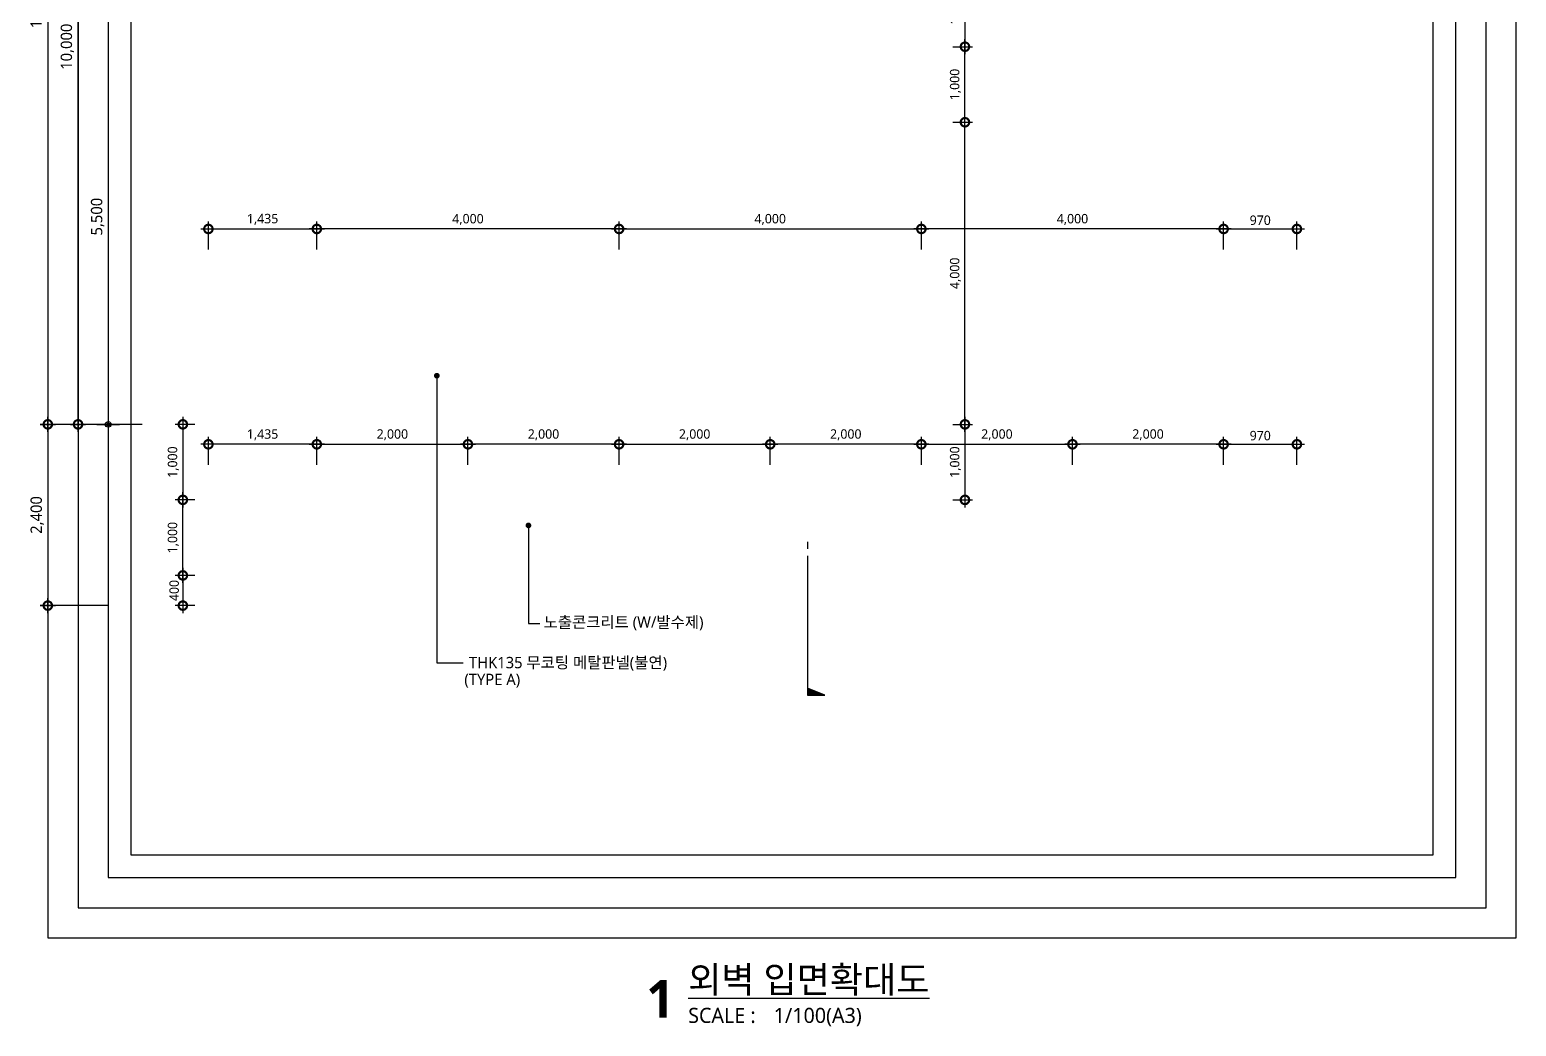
# Model space of a CAD drawing. Header units: millimetres. Extents: x 2568 to 292571, y 1285 to 27671.
# Drawn here: x 130607 to 150279, y 1285 to 14480 of the extents above; entities that cross this region are included whole.
import ezdxf
from ezdxf import colors
from ezdxf.entities.mleader import LeaderData, LeaderLine
from ezdxf.enums import TextEntityAlignment as Align
from ezdxf.math import Vec2, Vec3

# ---------------------------------------------------------------- set-up
doc = ezdxf.new("R2010")
doc.units = ezdxf.units.MM
doc.header["$LTSCALE"] = 200
doc.layers.get('DEFPOINTS').update_dxf_attribs({"color": 137})
for name, color, linetype in [('A-dim', 7, 'Continuous'), ('A-dims', 7, 'Continuous'), ('DIM-INT', 7, 'Continuous'), ('SYM', 6, 'Continuous'), ('SYM-LEAD', 6, 'Continuous'), ('TAG', 6, 'Continuous'), ('TEXT', 3, 'Continuous')]:
    doc.layers.add(name, color=color, linetype=linetype)
doc.layers.add('NOPLOT', color=191, linetype='Continuous', plot=False)
doc.styles.add('$0$스타일1', font='malgun.ttf')
doc.styles.add('T1', font='malgun.ttf')
doc.styles.add('TEXT', font='malgun.ttf')
doc.styles.add('맑은고딕', font='malgun.ttf')
doc.styles.add('스타일1', font='malgun.ttf')
doc.styles.add('스타일2', font='malgunbd.ttf')
doc.dimstyles.new('CJA', dxfattribs={"dimscale": 300, "dimtxt": 2.7, "dimasz": 1, "dimexe": 2, "dimexo": 3, "dimgap": 1, "dimtad": 1, "dimdec": 0, "dimzin": 1, "dimdsep": 46, "dimlunit": 6, "dimtxsty": '$0$스타일1', "dimblk": 'CJDOT', "dimcen": 0.09, "dimdle": 1, "dimclrd": 256, "dimclre": 256, "dimclrt": 3, "dimadec": 0, "dimazin": 0, "dimtfac": 1, "dimtdec": 0, "dimtix": 1, "dimtmove": 2, "dimatfit": 3, "dimldrblk": 'CJDOT', "dimfxl": 1, "dimtolj": 1, "dimtzin": 1, "dimarcsym": 0})
doc.dimstyles.new('DIM-QD 1', dxfattribs={"dimtxt": 3, "dimasz": 1.5, "dimexe": 1, "dimexo": 0, "dimgap": 1, "dimtad": 1, "dimdec": 3, "dimdsep": 46, "dimlunit": 6, "dimtxsty": '스타일1', "dimblk1": 'ARCHTICK', "dimblk2": 'ARCHTICK', "dimsah": 1, "dimcen": 0, "dimclrd": 256, "dimclre": 256, "dimclrt": 3, "dimazin": 2, "dimtfac": 1, "dimtdec": 3, "dimtix": 1, "dimtmove": 2, "dimatfit": 3, "dimldrblk": 'ARCHTICK', "dimfxl": 1, "dimtolj": 1, "dimtzin": 0, "dimarcsym": 0})
doc.dimstyles.new('GAUN-50', dxfattribs={"dimscale": 50, "dimtxt": 3, "dimasz": 1, "dimexe": 2, "dimexo": 3, "dimgap": 1, "dimtad": 1, "dimdec": 0, "dimzin": 1, "dimdsep": 46, "dimlunit": 6, "dimtxsty": '스타일1', "dimblk": 'GAUN-DOT', "dimcen": -2, "dimdle": 2, "dimclrd": 256, "dimclre": 256, "dimclrt": 3, "dimadec": 0, "dimazin": 0, "dimtfac": 1, "dimtdec": 0, "dimtix": 1, "dimtmove": 2, "dimatfit": 3, "dimldrblk": 'DOTSMALL', "dimfxl": 1, "dimtolj": 1, "dimtzin": 1, "dimarcsym": 0})
doc.dimstyles.new('HDA-P(N100)', dxfattribs={"dimscale": 50, "dimtxt": 3, "dimasz": 1, "dimexe": 2, "dimexo": 2, "dimgap": 1, "dimtad": 1, "dimdec": 0, "dimzin": 1, "dimdsep": 46, "dimlunit": 6, "dimtxsty": 'T1', "dimblk": 'Z_DOT', "dimcen": 1, "dimclrd": 256, "dimclrt": 3, "dimadec": 0, "dimazin": 0, "dimtfac": 1, "dimtdec": 0, "dimtix": 1, "dimtmove": 2, "dimatfit": 3, "dimldrblk": 'DOT', "dimfxl": 1, "dimtolj": 1, "dimtzin": 1, "dimarcsym": 0})

# ---------------------------------------------------------------- blocks, each defined once
blk = doc.blocks.new('*U13')
at = {"linetype": 'ByBlock', "lineweight": -2}
h = blk.add_hatch(color=0, dxfattribs=at)
h.paths.add_polyline_path([(0, 300, 0.198912), (-212, 212), (0, 424)])
h.paths.add_polyline_path([(-212, -212), (-424, 0), (-212, 212, 0.414214)])
h.paths.add_polyline_path([(-212, -212, 0.198912), (0, -300), (0, -424)])
blk.add_hatch(color=0, dxfattribs=at).paths.add_polyline_path([(-250, -18545), (0, -18445), (0, -18545)])
at = {"color": 0, "linetype": 'ByBlock', "lineweight": -2}
blk.add_lwpolyline([(0, 300, 1), (0, -300, 1), (0, 300), (0, 424), (-424, 0), (0, -424), (0, -300), (0, -424)], format="xyb", dxfattribs=at)
for points in [[(0, -300), (0, -972)], [(0, -1072), (0, -1172)], [(0, -16329), (0, -16429)], [(0, -16529), (0, -18545), (-250, -18545), (0, -18445)]]:
    blk.add_lwpolyline(points, dxfattribs=at)
at = {"color": 6, "style": 'TEXT', "width": 0.9}
blk.add_attdef('상세번호', text='', height=225, dxfattribs=at).set_placement((0, 0), align=Align.MIDDLE_CENTER)
blk = doc.blocks.new('dwgtitle')
at = {"layer": 'SYM', "color": 3, "style": '스타일1'}
blk.add_text('SCALE :', height=4, dxfattribs=at).set_placement((12.25, -1.4))
for tag, p, height in [('%%UTITLE', (12.25, 6.59), 7), ('1/100', (34.89, -1.4), 4)]:
    blk.add_attdef(tag, p, '', height=height, dxfattribs=at)
at = {"layer": 'SYM', "color": 6, "style": '스타일2'}
blk.add_attdef('A', text='', height=10, dxfattribs=at).set_placement((4.89, 5), align=Align.MIDDLE)
blk = doc.blocks.new('_DotSmall')
at = {"color": 0, "linetype": 'ByBlock', "const_width": 0.5}
blk.add_lwpolyline([(-0.0625, 0, 1), (0.0625, 0, 1)], format="xyb", close=True, dxfattribs=at)
blk = doc.blocks.new('*D183')
at = {"layer": 'DEFPOINTS', "color": 0, "transparency": 16777216}
for p in [(142674, 13255), (142983, 13255), (142674, 9255)]:
    blk.add_point(p, dxfattribs=at)
at = {"layer": 'DIM-INT', "color": 7, "lineweight": -2, "transparency": 16777216}
for p, q in [((142824, 13255), (143083, 13255)), ((142983, 9155), (142983, 13355)), ((142824, 9255), (143083, 9255))]:
    blk.add_line(p, q, dxfattribs=at)
at = {"layer": 'DIM-INT', "color": 7, "lineweight": -2, "transparency": 16777216, "xscale": 225, "yscale": 225, "zscale": 225}
for p, rotation in [((142983, 13255), 90), ((142983, 9255), 270)]:
    blk.add_blockref('_DotSmall', p, dxfattribs=dict(at, rotation=rotation))
at = {"layer": 'DIM-INT', "color": 3, "transparency": 16777216, "insert": (142858, 11255), "char_height": 125, "attachment_point": 5, "rotation": 90, "style": '스타일1'}
blk.add_mtext('\\A1;4,000', dxfattribs=at)
blk = doc.blocks.new('CJDOT')
blk.add_line((-2, 0), (2, 0))
at = {"const_width": 0.5}
blk.add_lwpolyline([(-0.25, 0, 1), (0.25, 0, 1)], format="xyb", close=True, dxfattribs=at)
blk = doc.blocks.new('*D185')
at = {"layer": 'DEFPOINTS', "color": 0, "transparency": 16777216}
for p in [(142674, 14255), (142983, 14255), (142674, 13255)]:
    blk.add_point(p, dxfattribs=at)
at = {"layer": 'DIM-INT', "color": 7, "lineweight": -2, "transparency": 16777216}
for p, q in [((142824, 14255), (143083, 14255)), ((142983, 13155), (142983, 14355)), ((142824, 13255), (143083, 13255))]:
    blk.add_line(p, q, dxfattribs=at)
at = {"layer": 'DIM-INT', "color": 7, "lineweight": -2, "transparency": 16777216, "xscale": 225, "yscale": 225, "zscale": 225}
for p, rotation in [((142983, 14255), 90), ((142983, 13255), 270)]:
    blk.add_blockref('_DotSmall', p, dxfattribs=dict(at, rotation=rotation))
at = {"layer": 'DIM-INT', "color": 3, "transparency": 16777216, "insert": (142858, 13755), "char_height": 125, "attachment_point": 5, "rotation": 90, "style": '스타일1'}
blk.add_mtext('\\A1;1,000', dxfattribs=at)
blk = doc.blocks.new('*D186')
at = {"layer": 'DEFPOINTS', "color": 0, "transparency": 16777216}
for p in [(134406, 11842), (132971, 11422), (134406, 11422)]:
    blk.add_point(p, dxfattribs=at)
at = {"layer": 'DIM-INT', "color": 7, "lineweight": -2, "transparency": 16777216}
for p, q in [((132871, 11842), (134506, 11842)), ((132971, 11572), (132971, 11942)), ((134406, 11572), (134406, 11942))]:
    blk.add_line(p, q, dxfattribs=at)
at = {"layer": 'DIM-INT', "color": 7, "lineweight": -2, "transparency": 16777216, "xscale": 225, "yscale": 225, "zscale": 225, "rotation": 180}
blk.add_blockref('_DotSmall', (132971, 11842), dxfattribs=at)
at = {"layer": 'DIM-INT', "color": 7, "lineweight": -2, "transparency": 16777216, "xscale": 225, "yscale": 225, "zscale": 225}
blk.add_blockref('_DotSmall', (134406, 11842), dxfattribs=at)
at = {"layer": 'DIM-INT', "color": 3, "transparency": 16777216, "insert": (133688, 11968), "char_height": 125, "attachment_point": 5, "style": '스타일1'}
blk.add_mtext('\\A1;1,435', dxfattribs=at)
blk = doc.blocks.new('*D187')
at = {"layer": 'DEFPOINTS', "color": 0, "transparency": 16777216}
for p in [(134406, 11842), (134406, 11422), (138406, 11422)]:
    blk.add_point(p, dxfattribs=at)
at = {"layer": 'DIM-INT', "color": 7, "lineweight": -2, "transparency": 16777216}
for p, q in [((138506, 11842), (134306, 11842)), ((134406, 11572), (134406, 11942)), ((138406, 11572), (138406, 11942))]:
    blk.add_line(p, q, dxfattribs=at)
at = {"layer": 'DIM-INT', "color": 7, "lineweight": -2, "transparency": 16777216, "xscale": 225, "yscale": 225, "zscale": 225, "rotation": 180}
blk.add_blockref('_DotSmall', (134406, 11842), dxfattribs=at)
at = {"layer": 'DIM-INT', "color": 7, "lineweight": -2, "transparency": 16777216, "xscale": 225, "yscale": 225, "zscale": 225}
blk.add_blockref('_DotSmall', (138406, 11842), dxfattribs=at)
at = {"layer": 'DIM-INT', "color": 3, "transparency": 16777216, "insert": (136406, 11967), "char_height": 125, "attachment_point": 5, "style": '스타일1'}
blk.add_mtext('\\A1;4,000', dxfattribs=at)
blk = doc.blocks.new('GAUN-DOT')
at = {"linetype": 'ByBlock'}
for p, q in [((2, 0), (-2, 0)), ((0, -2), (0, 2))]:
    blk.add_line(p, q, dxfattribs=at)
at = {"const_width": 2.25}
blk.add_lwpolyline([(0, 0.28125, 1), (0, -0.28125, 1)], format="xyb", close=True, dxfattribs=at)
blk = doc.blocks.new('*D206')
at = {"layer": 'A-dim', "lineweight": -2, "transparency": 16777216}
for p, q in [((132046, 20355), (130746, 20355)), ((130846, 20305), (130846, 9305)), ((132046, 9255), (130746, 9255))]:
    blk.add_line(p, q, dxfattribs=at)
at = {"layer": 'DEFPOINTS', "color": 0, "transparency": 16777216}
for p in [(132196, 20355), (130846, 9255), (132196, 9255)]:
    blk.add_point(p, dxfattribs=at)
at = {"layer": 'A-dim', "lineweight": -2, "transparency": 16777216, "xscale": 50, "yscale": 50, "zscale": 50}
for p, rotation in [((130846, 20355), 90), ((130846, 9255), 270)]:
    blk.add_blockref('GAUN-DOT', p, dxfattribs=dict(at, rotation=rotation))
at = {"layer": 'A-dim', "color": 3, "transparency": 16777216, "insert": (130705, 14805), "char_height": 150, "attachment_point": 5, "rotation": 90, "style": '스타일1'}
blk.add_mtext('\\A1;11,100', dxfattribs=at)
blk = doc.blocks.new('Z_DOT')
at = {"layer": 'A-dims', "color": 0}
for p, q in [((-3, 0), (3, 0)), ((0, -3), (0, 3))]:
    blk.add_line(p, q, dxfattribs=at)
for radius in [0.75, 0.375]:
    blk.add_circle((0, 0), radius, dxfattribs=at)
blk = doc.blocks.new('*D207')
at = {"layer": 'A-dim', "color": 0, "lineweight": -2, "transparency": 16777216}
for p, q in [((132096, 14755), (131546, 14755)), ((132096, 9255), (131546, 9255))]:
    blk.add_line(p, q, dxfattribs=at)
at = {"layer": 'A-dim', "lineweight": -2, "transparency": 16777216}
blk.add_line((131646, 14705), (131646, 9305), dxfattribs=at)
at = {"layer": 'DEFPOINTS', "color": 0, "transparency": 16777216}
for p in [(132196, 14755), (131646, 9255), (132196, 9255)]:
    blk.add_point(p, dxfattribs=at)
at = {"layer": 'A-dim', "lineweight": -2, "transparency": 16777216, "xscale": 50, "yscale": 50, "zscale": 50}
for p, rotation in [((131646, 14755), 90), ((131646, 9255), 270)]:
    blk.add_blockref('Z_DOT', p, dxfattribs=dict(at, rotation=rotation))
at = {"layer": 'A-dim', "color": 3, "transparency": 16777216, "insert": (131505, 12005), "char_height": 150, "attachment_point": 5, "rotation": 90, "style": 'T1'}
blk.add_mtext('\\A1;5,500', dxfattribs=at)
blk = doc.blocks.new('_DOT')
at = {"color": 0, "linetype": 'ByBlock'}
blk.add_line((-0.5, 0), (-1, 0), dxfattribs=at)
at = {"color": 0, "linetype": 'ByBlock', "const_width": 0.5}
blk.add_lwpolyline([(-0.25, 0, 1), (0.25, 0, 1)], format="xyb", close=True, dxfattribs=at)
blk = doc.blocks.new('*D208')
at = {"layer": 'A-dim', "lineweight": -2, "transparency": 16777216}
for p, q in [((131646, 9255), (130746, 9255)), ((130846, 9205), (130846, 6905)), ((131646, 6855), (130746, 6855))]:
    blk.add_line(p, q, dxfattribs=at)
at = {"layer": 'DEFPOINTS', "color": 0, "transparency": 16777216}
for p in [(131796, 9255), (130846, 6855), (131796, 6855)]:
    blk.add_point(p, dxfattribs=at)
at = {"layer": 'A-dim', "lineweight": -2, "transparency": 16777216, "xscale": 50, "yscale": 50, "zscale": 50}
for p, rotation in [((130846, 9255), 90), ((130846, 6855), 270)]:
    blk.add_blockref('GAUN-DOT', p, dxfattribs=dict(at, rotation=rotation))
at = {"layer": 'A-dim', "color": 3, "transparency": 16777216, "insert": (130706, 8055), "char_height": 150, "attachment_point": 5, "rotation": 90, "style": '스타일1'}
blk.add_mtext('\\A1;2,400', dxfattribs=at)
blk = doc.blocks.new('*D209')
at = {"layer": 'A-dim', "lineweight": -2, "transparency": 16777216}
for p, q in [((132046, 19255), (131146, 19255)), ((131246, 9305), (131246, 19205)), ((132046, 9255), (131146, 9255))]:
    blk.add_line(p, q, dxfattribs=at)
at = {"layer": 'DEFPOINTS', "color": 0, "transparency": 16777216}
for p in [(131246, 19255), (132196, 19255), (132196, 9255)]:
    blk.add_point(p, dxfattribs=at)
at = {"layer": 'A-dim', "lineweight": -2, "transparency": 16777216, "xscale": 50, "yscale": 50, "zscale": 50}
for p, rotation in [((131246, 19255), 90), ((131246, 9255), 270)]:
    blk.add_blockref('GAUN-DOT', p, dxfattribs=dict(at, rotation=rotation))
at = {"layer": 'A-dim', "color": 3, "transparency": 16777216, "insert": (131105, 14255), "char_height": 150, "attachment_point": 5, "rotation": 90, "style": '스타일1'}
blk.add_mtext('\\A1;10,000', dxfattribs=at)
blk = doc.blocks.new('*D212')
at = {"layer": 'DEFPOINTS', "color": 0, "transparency": 16777216}
for p in [(142406, 11842), (138406, 11422), (142406, 11422)]:
    blk.add_point(p, dxfattribs=at)
at = {"layer": 'DIM-INT', "color": 7, "lineweight": -2, "transparency": 16777216}
for p, q in [((138306, 11842), (142506, 11842)), ((138406, 11572), (138406, 11942)), ((142406, 11572), (142406, 11942))]:
    blk.add_line(p, q, dxfattribs=at)
at = {"layer": 'DIM-INT', "color": 7, "lineweight": -2, "transparency": 16777216, "xscale": 225, "yscale": 225, "zscale": 225, "rotation": 180}
blk.add_blockref('_DotSmall', (138406, 11842), dxfattribs=at)
at = {"layer": 'DIM-INT', "color": 7, "lineweight": -2, "transparency": 16777216, "xscale": 225, "yscale": 225, "zscale": 225}
blk.add_blockref('_DotSmall', (142406, 11842), dxfattribs=at)
at = {"layer": 'DIM-INT', "color": 3, "transparency": 16777216, "insert": (140406, 11967), "char_height": 125, "attachment_point": 5, "style": '스타일1'}
blk.add_mtext('\\A1;4,000', dxfattribs=at)
blk = doc.blocks.new('*D213')
at = {"layer": 'DEFPOINTS', "color": 0, "transparency": 16777216}
for p in [(142406, 11842), (142406, 11422), (146406, 11422)]:
    blk.add_point(p, dxfattribs=at)
at = {"layer": 'DIM-INT', "color": 7, "lineweight": -2, "transparency": 16777216}
for p, q in [((146506, 11842), (142306, 11842)), ((142406, 11572), (142406, 11942)), ((146406, 11572), (146406, 11942))]:
    blk.add_line(p, q, dxfattribs=at)
at = {"layer": 'DIM-INT', "color": 7, "lineweight": -2, "transparency": 16777216, "xscale": 225, "yscale": 225, "zscale": 225, "rotation": 180}
blk.add_blockref('_DotSmall', (142406, 11842), dxfattribs=at)
at = {"layer": 'DIM-INT', "color": 7, "lineweight": -2, "transparency": 16777216, "xscale": 225, "yscale": 225, "zscale": 225}
blk.add_blockref('_DotSmall', (146406, 11842), dxfattribs=at)
at = {"layer": 'DIM-INT', "color": 3, "transparency": 16777216, "insert": (144406, 11967), "char_height": 125, "attachment_point": 5, "style": '스타일1'}
blk.add_mtext('\\A1;4,000', dxfattribs=at)
blk = doc.blocks.new('*D214')
at = {"layer": 'DEFPOINTS', "color": 0, "transparency": 16777216}
for p in [(147376, 11842), (146406, 11422), (147376, 11422)]:
    blk.add_point(p, dxfattribs=at)
at = {"layer": 'DIM-INT', "color": 7, "lineweight": -2, "transparency": 16777216}
for p, q in [((146306, 11842), (147476, 11842)), ((146406, 11572), (146406, 11942)), ((147376, 11572), (147376, 11942))]:
    blk.add_line(p, q, dxfattribs=at)
at = {"layer": 'DIM-INT', "color": 7, "lineweight": -2, "transparency": 16777216, "xscale": 225, "yscale": 225, "zscale": 225, "rotation": 180}
blk.add_blockref('_DotSmall', (146406, 11842), dxfattribs=at)
at = {"layer": 'DIM-INT', "color": 7, "lineweight": -2, "transparency": 16777216, "xscale": 225, "yscale": 225, "zscale": 225}
blk.add_blockref('_DotSmall', (147376, 11842), dxfattribs=at)
at = {"layer": 'DIM-INT', "color": 3, "transparency": 16777216, "insert": (146891, 11957), "char_height": 125, "attachment_point": 5, "style": '스타일1'}
blk.add_mtext('\\A1;970', dxfattribs=at)
blk = doc.blocks.new('*D215')
at = {"layer": 'DEFPOINTS', "color": 0, "transparency": 16777216}
for p in [(142674, 9255), (142674, 8255), (142983, 8255)]:
    blk.add_point(p, dxfattribs=at)
at = {"layer": 'DIM-INT', "color": 7, "lineweight": -2, "transparency": 16777216}
for p, q in [((142824, 9255), (143083, 9255)), ((142983, 9355), (142983, 8155)), ((142824, 8255), (143083, 8255))]:
    blk.add_line(p, q, dxfattribs=at)
at = {"layer": 'DIM-INT', "color": 7, "lineweight": -2, "transparency": 16777216, "xscale": 225, "yscale": 225, "zscale": 225}
for p, rotation in [((142983, 9255), 90), ((142983, 8255), 270)]:
    blk.add_blockref('_DotSmall', p, dxfattribs=dict(at, rotation=rotation))
at = {"layer": 'DIM-INT', "color": 3, "transparency": 16777216, "insert": (142858, 8755), "char_height": 125, "attachment_point": 5, "rotation": 90, "style": '스타일1'}
blk.add_mtext('\\A1;1,000', dxfattribs=at)
blk = doc.blocks.new('_ARCHTICK')
at = {"color": 0, "linetype": 'ByBlock', "const_width": 0.15}
blk.add_lwpolyline([(-0.5, -0.5), (0.5, 0.5)], dxfattribs=at)
blk = doc.blocks.new('*D329')
at = {"layer": 'DEFPOINTS', "color": 0, "transparency": 16777216}
for p in [(136406, 8991), (136406, 8570), (138406, 8570)]:
    blk.add_point(p, dxfattribs=at)
at = {"layer": 'DIM-INT', "color": 7, "lineweight": -2, "transparency": 16777216}
for p, q in [((136406, 8720), (136406, 9091)), ((138406, 8720), (138406, 9091)), ((138506, 8991), (136306, 8991))]:
    blk.add_line(p, q, dxfattribs=at)
at = {"layer": 'DIM-INT', "color": 7, "lineweight": -2, "transparency": 16777216, "xscale": 225, "yscale": 225, "zscale": 225, "rotation": 180}
blk.add_blockref('_DotSmall', (136406, 8991), dxfattribs=at)
at = {"layer": 'DIM-INT', "color": 7, "lineweight": -2, "transparency": 16777216, "xscale": 225, "yscale": 225, "zscale": 225}
blk.add_blockref('_DotSmall', (138406, 8991), dxfattribs=at)
at = {"layer": 'DIM-INT', "color": 3, "transparency": 16777216, "insert": (137406, 9116), "char_height": 125, "attachment_point": 5, "style": '스타일1'}
blk.add_mtext('\\A1;2,000', dxfattribs=at)
blk = doc.blocks.new('*D330')
at = {"layer": 'DEFPOINTS', "color": 0, "transparency": 16777216}
for p in [(136406, 8991), (134406, 8570), (136406, 8570)]:
    blk.add_point(p, dxfattribs=at)
at = {"layer": 'DIM-INT', "color": 7, "lineweight": -2, "transparency": 16777216}
for p, q in [((134406, 8720), (134406, 9091)), ((136406, 8720), (136406, 9091)), ((134306, 8991), (136506, 8991))]:
    blk.add_line(p, q, dxfattribs=at)
at = {"layer": 'DIM-INT', "color": 7, "lineweight": -2, "transparency": 16777216, "xscale": 225, "yscale": 225, "zscale": 225, "rotation": 180}
blk.add_blockref('_DotSmall', (134406, 8991), dxfattribs=at)
at = {"layer": 'DIM-INT', "color": 7, "lineweight": -2, "transparency": 16777216, "xscale": 225, "yscale": 225, "zscale": 225}
blk.add_blockref('_DotSmall', (136406, 8991), dxfattribs=at)
at = {"layer": 'DIM-INT', "color": 3, "transparency": 16777216, "insert": (135406, 9116), "char_height": 125, "attachment_point": 5, "style": '스타일1'}
blk.add_mtext('\\A1;2,000', dxfattribs=at)
blk = doc.blocks.new('*D331')
at = {"layer": 'DEFPOINTS', "color": 0, "transparency": 16777216}
for p in [(132971, 8991), (132971, 8570), (134406, 8570)]:
    blk.add_point(p, dxfattribs=at)
at = {"layer": 'DIM-INT', "color": 7, "lineweight": -2, "transparency": 16777216}
for p, q in [((132971, 8720), (132971, 9091)), ((134406, 8720), (134406, 9091)), ((134506, 8991), (132871, 8991))]:
    blk.add_line(p, q, dxfattribs=at)
at = {"layer": 'DIM-INT', "color": 7, "lineweight": -2, "transparency": 16777216, "xscale": 225, "yscale": 225, "zscale": 225, "rotation": 180}
blk.add_blockref('_DotSmall', (132971, 8991), dxfattribs=at)
at = {"layer": 'DIM-INT', "color": 7, "lineweight": -2, "transparency": 16777216, "xscale": 225, "yscale": 225, "zscale": 225}
blk.add_blockref('_DotSmall', (134406, 8991), dxfattribs=at)
at = {"layer": 'DIM-INT', "color": 3, "transparency": 16777216, "insert": (133688, 9116), "char_height": 125, "attachment_point": 5, "style": '스타일1'}
blk.add_mtext('\\A1;1,435', dxfattribs=at)
blk = doc.blocks.new('*D332')
at = {"layer": 'DEFPOINTS', "color": 0, "transparency": 16777216}
for p in [(140406, 8991), (138406, 8570), (140406, 8570)]:
    blk.add_point(p, dxfattribs=at)
at = {"layer": 'DIM-INT', "color": 7, "lineweight": -2, "transparency": 16777216}
for p, q in [((138406, 8720), (138406, 9091)), ((140406, 8720), (140406, 9091)), ((138306, 8991), (140506, 8991))]:
    blk.add_line(p, q, dxfattribs=at)
at = {"layer": 'DIM-INT', "color": 7, "lineweight": -2, "transparency": 16777216, "xscale": 225, "yscale": 225, "zscale": 225, "rotation": 180}
blk.add_blockref('_DotSmall', (138406, 8991), dxfattribs=at)
at = {"layer": 'DIM-INT', "color": 7, "lineweight": -2, "transparency": 16777216, "xscale": 225, "yscale": 225, "zscale": 225}
blk.add_blockref('_DotSmall', (140406, 8991), dxfattribs=at)
at = {"layer": 'DIM-INT', "color": 3, "transparency": 16777216, "insert": (139406, 9116), "char_height": 125, "attachment_point": 5, "style": '스타일1'}
blk.add_mtext('\\A1;2,000', dxfattribs=at)
blk = doc.blocks.new('*D333')
at = {"layer": 'DEFPOINTS', "color": 0, "transparency": 16777216}
for p in [(140406, 8991), (140406, 8570), (142406, 8570)]:
    blk.add_point(p, dxfattribs=at)
at = {"layer": 'DIM-INT', "color": 7, "lineweight": -2, "transparency": 16777216}
for p, q in [((140406, 8720), (140406, 9091)), ((142406, 8720), (142406, 9091)), ((142506, 8991), (140306, 8991))]:
    blk.add_line(p, q, dxfattribs=at)
at = {"layer": 'DIM-INT', "color": 7, "lineweight": -2, "transparency": 16777216, "xscale": 225, "yscale": 225, "zscale": 225, "rotation": 180}
blk.add_blockref('_DotSmall', (140406, 8991), dxfattribs=at)
at = {"layer": 'DIM-INT', "color": 7, "lineweight": -2, "transparency": 16777216, "xscale": 225, "yscale": 225, "zscale": 225}
blk.add_blockref('_DotSmall', (142406, 8991), dxfattribs=at)
at = {"layer": 'DIM-INT', "color": 3, "transparency": 16777216, "insert": (141406, 9116), "char_height": 125, "attachment_point": 5, "style": '스타일1'}
blk.add_mtext('\\A1;2,000', dxfattribs=at)
blk = doc.blocks.new('*D334')
at = {"layer": 'DEFPOINTS', "color": 0, "transparency": 16777216}
for p in [(144406, 8991), (142406, 8570), (144406, 8570)]:
    blk.add_point(p, dxfattribs=at)
at = {"layer": 'DIM-INT', "color": 7, "lineweight": -2, "transparency": 16777216}
for p, q in [((142406, 8720), (142406, 9091)), ((144406, 8720), (144406, 9091)), ((142306, 8991), (144506, 8991))]:
    blk.add_line(p, q, dxfattribs=at)
at = {"layer": 'DIM-INT', "color": 7, "lineweight": -2, "transparency": 16777216, "xscale": 225, "yscale": 225, "zscale": 225, "rotation": 180}
blk.add_blockref('_DotSmall', (142406, 8991), dxfattribs=at)
at = {"layer": 'DIM-INT', "color": 7, "lineweight": -2, "transparency": 16777216, "xscale": 225, "yscale": 225, "zscale": 225}
blk.add_blockref('_DotSmall', (144406, 8991), dxfattribs=at)
at = {"layer": 'DIM-INT', "color": 3, "transparency": 16777216, "insert": (143406, 9116), "char_height": 125, "attachment_point": 5, "style": '스타일1'}
blk.add_mtext('\\A1;2,000', dxfattribs=at)
blk = doc.blocks.new('*D335')
at = {"layer": 'DEFPOINTS', "color": 0, "transparency": 16777216}
for p in [(144406, 8991), (144406, 8570), (146406, 8570)]:
    blk.add_point(p, dxfattribs=at)
at = {"layer": 'DIM-INT', "color": 7, "lineweight": -2, "transparency": 16777216}
for p, q in [((144406, 8720), (144406, 9091)), ((146406, 8720), (146406, 9091)), ((146506, 8991), (144306, 8991))]:
    blk.add_line(p, q, dxfattribs=at)
at = {"layer": 'DIM-INT', "color": 7, "lineweight": -2, "transparency": 16777216, "xscale": 225, "yscale": 225, "zscale": 225, "rotation": 180}
blk.add_blockref('_DotSmall', (144406, 8991), dxfattribs=at)
at = {"layer": 'DIM-INT', "color": 7, "lineweight": -2, "transparency": 16777216, "xscale": 225, "yscale": 225, "zscale": 225}
blk.add_blockref('_DotSmall', (146406, 8991), dxfattribs=at)
at = {"layer": 'DIM-INT', "color": 3, "transparency": 16777216, "insert": (145406, 9116), "char_height": 125, "attachment_point": 5, "style": '스타일1'}
blk.add_mtext('\\A1;2,000', dxfattribs=at)
blk = doc.blocks.new('*D336')
at = {"layer": 'DEFPOINTS', "color": 0, "transparency": 16777216}
for p in [(147376, 8991), (146406, 8570), (147376, 8570)]:
    blk.add_point(p, dxfattribs=at)
at = {"layer": 'DIM-INT', "color": 7, "lineweight": -2, "transparency": 16777216}
for p, q in [((146406, 8720), (146406, 9091)), ((147376, 8720), (147376, 9091)), ((146306, 8991), (147476, 8991))]:
    blk.add_line(p, q, dxfattribs=at)
at = {"layer": 'DIM-INT', "color": 7, "lineweight": -2, "transparency": 16777216, "xscale": 225, "yscale": 225, "zscale": 225, "rotation": 180}
blk.add_blockref('_DotSmall', (146406, 8991), dxfattribs=at)
at = {"layer": 'DIM-INT', "color": 7, "lineweight": -2, "transparency": 16777216, "xscale": 225, "yscale": 225, "zscale": 225}
blk.add_blockref('_DotSmall', (147376, 8991), dxfattribs=at)
at = {"layer": 'DIM-INT', "color": 3, "transparency": 16777216, "insert": (146891, 9105), "char_height": 125, "attachment_point": 5, "style": '스타일1'}
blk.add_mtext('\\A1;970', dxfattribs=at)
blk = doc.blocks.new('*D337')
at = {"layer": 'DEFPOINTS', "color": 0, "transparency": 16777216}
for p in [(132633, 8255), (132942, 8255), (132942, 7255)]:
    blk.add_point(p, dxfattribs=at)
at = {"layer": 'DIM-INT', "color": 7, "lineweight": -2, "transparency": 16777216}
for p, q in [((132633, 7155), (132633, 8355)), ((132792, 8255), (132533, 8255)), ((132792, 7255), (132533, 7255))]:
    blk.add_line(p, q, dxfattribs=at)
at = {"layer": 'DIM-INT', "color": 7, "lineweight": -2, "transparency": 16777216, "xscale": 225, "yscale": 225, "zscale": 225}
for p, rotation in [((132633, 8255), 90), ((132633, 7255), 270)]:
    blk.add_blockref('_DotSmall', p, dxfattribs=dict(at, rotation=rotation))
at = {"layer": 'DIM-INT', "color": 3, "transparency": 16777216, "insert": (132507, 7755), "char_height": 125, "attachment_point": 5, "rotation": 90, "style": '스타일1'}
blk.add_mtext('\\A1;1,000', dxfattribs=at)
blk = doc.blocks.new('*D338')
at = {"layer": 'DEFPOINTS', "color": 0, "transparency": 16777216}
for p in [(132942, 9255), (132633, 8255), (132942, 8255)]:
    blk.add_point(p, dxfattribs=at)
at = {"layer": 'DIM-INT', "color": 7, "lineweight": -2, "transparency": 16777216}
for p, q in [((132792, 9255), (132533, 9255)), ((132633, 9355), (132633, 8155)), ((132792, 8255), (132533, 8255))]:
    blk.add_line(p, q, dxfattribs=at)
at = {"layer": 'DIM-INT', "color": 7, "lineweight": -2, "transparency": 16777216, "xscale": 225, "yscale": 225, "zscale": 225}
for p, rotation in [((132633, 9255), 90), ((132633, 8255), 270)]:
    blk.add_blockref('_DotSmall', p, dxfattribs=dict(at, rotation=rotation))
at = {"layer": 'DIM-INT', "color": 3, "transparency": 16777216, "insert": (132507, 8755), "char_height": 125, "attachment_point": 5, "rotation": 90, "style": '스타일1'}
blk.add_mtext('\\A1;1,000', dxfattribs=at)
blk = doc.blocks.new('*D339')
at = {"layer": 'DEFPOINTS', "color": 0, "transparency": 16777216}
for p in [(132942, 7255), (132633, 6855), (132942, 6855)]:
    blk.add_point(p, dxfattribs=at)
at = {"layer": 'DIM-INT', "color": 7, "lineweight": -2, "transparency": 16777216}
for p, q in [((132633, 7355), (132633, 6755)), ((132792, 7255), (132533, 7255)), ((132792, 6855), (132533, 6855))]:
    blk.add_line(p, q, dxfattribs=at)
at = {"layer": 'DIM-INT', "color": 7, "lineweight": -2, "transparency": 16777216, "xscale": 225, "yscale": 225, "zscale": 225}
for p, rotation in [((132633, 7255), 90), ((132633, 6855), 270)]:
    blk.add_blockref('_DotSmall', p, dxfattribs=dict(at, rotation=rotation))
at = {"layer": 'DIM-INT', "color": 3, "transparency": 16777216, "insert": (132518, 7055), "char_height": 125, "attachment_point": 5, "rotation": 90, "style": '스타일1'}
blk.add_mtext('\\A1;400', dxfattribs=at)
blk = doc.blocks.new('*D345')
at = {"layer": 'DEFPOINTS', "color": 0, "transparency": 16777216}
for p in [(142674, 15255), (142674, 14255), (142983, 14255)]:
    blk.add_point(p, dxfattribs=at)
at = {"layer": 'DIM-INT', "color": 7, "lineweight": -2, "transparency": 16777216}
for p, q in [((142983, 15355), (142983, 14155)), ((142824, 15255), (143083, 15255)), ((142824, 14255), (143083, 14255))]:
    blk.add_line(p, q, dxfattribs=at)
at = {"layer": 'DIM-INT', "color": 7, "lineweight": -2, "transparency": 16777216, "xscale": 225, "yscale": 225, "zscale": 225}
for p, rotation in [((142983, 15255), 90), ((142983, 14255), 270)]:
    blk.add_blockref('_DotSmall', p, dxfattribs=dict(at, rotation=rotation))
at = {"layer": 'DIM-INT', "color": 3, "transparency": 16777216, "insert": (142858, 14755), "char_height": 125, "attachment_point": 5, "rotation": 90, "style": '스타일1'}
blk.add_mtext('\\A1;1,000', dxfattribs=at)

msp = doc.modelspace()

# ---------------------------------------------------------------- linework, layer by layer
at = {"layer": 'NOPLOT'}
for points in [[(130845.6, 2455.2), (150279, 2455.2), (150279, 26696.5), (130845.6, 26696.5)], [(131245.6, 2855.2), (149879, 2855.2), (149879, 26296.5), (131245.6, 26296.5)], [(131645.6, 3255.2), (149479, 3255.2), (149479, 25896.5), (131645.6, 25896.5)], [(131945.6, 3555.2), (149179, 3555.2), (149179, 25596.5), (131945.6, 25596.5)]]:
    msp.add_lwpolyline(points, close=True, dxfattribs=at)

# ---------------------------------------------------------------- block references
at = {"layer": 'SYM', "xscale": 50, "yscale": 50, "zscale": 50}
msp.add_blockref('dwgtitle', (138707.8, 1399.3), dxfattribs=at).add_auto_attribs({'%%UTITLE': '%%u외벽 입면확대도', '1/100': '1/100(A3)', 'A': '1'})
at = {"layer": 'TAG'}
ref = msp.add_blockref('*U13', (140897.8, 22667.8), dxfattribs=dict(at, xscale=-0.916666666670472, yscale=0.916666666670472, zscale=0.916666666670472))
ref.add_attrib('상세번호', '2', dxfattribs={"layer": '0', "color": 6, "height": 206.3, "style": 'TEXT', "width": 0.9}).set_placement((140900.7, 22667.8), align=Align.MIDDLE_CENTER)

# ---------------------------------------------------------------- texts
at = {"layer": 'TEXT', "color": 3, "style": '스타일1'}
for s, p in [('THK135 무코팅 메탈판넬(불연)', (136419, 6026)), ('(TYPE A)', (136358.1, 5802.5))]:
    msp.add_text(s, height=150, dxfattribs=at).set_placement(p)

# ---------------------------------------------------------------- dimensions: what is measured, and where the dimension line sits
at = {"layer": 'A-dim'}
for base, p1, p2, angle, dimstyle, picture, middle in [((130845.6, 9255.2), (132195.6, 20355.2), (132195.6, 9255.2), 270, 'GAUN-50', '*D206', (130705.1, 14805.2)), ((131245.6, 19255.2), (132195.6, 9255.2), (132195.6, 19255.2), 90, 'GAUN-50', '*D209', (131105.1, 14255.2)), ((131645.6, 9255.2), (132195.6, 14755.2), (132195.6, 9255.2), 270, 'HDA-P(N100)', '*D207', (131505.5, 12005.2)), ((130845.6, 6855.2), (131795.6, 9255.2), (131795.6, 6855.2), 270, 'GAUN-50', '*D208', (130705.5, 8055.2))]:
    dim = msp.add_linear_dim(base=base, p1=p1, p2=p2, angle=angle, dimstyle=dimstyle, dxfattribs=at)
    dim.commit()
    dim.dimension.update_dxf_attribs({"geometry": picture, "text_midpoint": middle})
at = {"layer": 'DIM-INT'}
for base, p1, p2, angle, picture, middle in [((142983.2, 14255.2), (142674.4, 15255.2), (142674.4, 14255.2), 270, '*D345', (142857.7, 14755.2)), ((142983.2, 14255.2), (142674.4, 13255.2), (142674.4, 14255.2), 90, '*D185', (142857.7, 13755.2)), ((142983.2, 13255.2), (142674.4, 9255.2), (142674.4, 13255.2), 90, '*D183', (142858.1, 11255.2)), ((134406, 11842.3), (138406, 11421.9), (134406, 11421.9), 180, '*D187', (136406, 11967.3)), ((142406, 11842.3), (146406, 11421.9), (142406, 11421.9), 180, '*D213', (144406, 11967.3)), ((132632.9, 8255.2), (132941.7, 9255.2), (132941.7, 8255.2), 270, '*D338', (132507.5, 8755.2)), ((142983.2, 8255.2), (142674.4, 9255.2), (142674.4, 8255.2), 270, '*D215', (142857.7, 8755.2)), ((132971, 8990.7), (134406, 8570.3), (132971, 8570.3), 180, '*D331', (133688.5, 9116.1)), ((136406, 8990.7), (138406, 8570.3), (136406, 8570.3), 180, '*D329', (137406, 9115.7)), ((140406, 8990.7), (142406, 8570.3), (140406, 8570.3), 180, '*D333', (141406, 9115.7)), ((144406, 8990.7), (146406, 8570.3), (144406, 8570.3), 180, '*D335', (145406, 9115.7)), ((132632.9, 8255.2), (132941.7, 7255.2), (132941.7, 8255.2), 90, '*D337', (132507.5, 7755.2)), ((132632.9, 6855.2), (132941.7, 7255.2), (132941.7, 6855.2), 270, '*D339', (132518.3, 7055.2))]:
    dim = msp.add_linear_dim(base=base, p1=p1, p2=p2, angle=angle, dimstyle='CJA', override={"dimscale": 50, "dimtxt": 2.5, "dimasz": 4.5, "dimtxsty": '스타일1', "dimblk1": 'DotSmall', "dimblk2": 'DotSmall', "dimsah": 1, "dimdle": 2, "dimclrd": 7, "dimclre": 7}, dxfattribs=at)
    dim.commit()
    dim.dimension.update_dxf_attribs({"geometry": picture, "text_midpoint": middle})
for base, p1, p2, picture, middle in [((134406, 11842.3), (132971, 11421.9), (134406, 11421.9), '*D186', (133688.5, 11967.7)), ((142406, 11842.3), (138406, 11421.9), (142406, 11421.9), '*D212', (140406, 11967.3)), ((147376, 11842.3), (146406, 11421.9), (147376, 11421.9), '*D214', (146891, 11956.9)), ((136406, 8990.7), (134406, 8570.3), (136406, 8570.3), '*D330', (135406, 9115.7)), ((140406, 8990.7), (138406, 8570.3), (140406, 8570.3), '*D332', (139406, 9115.7)), ((144406, 8990.7), (142406, 8570.3), (144406, 8570.3), '*D334', (143406, 9115.7)), ((147376, 8990.7), (146406, 8570.3), (147376, 8570.3), '*D336', (146891, 9105.3))]:
    dim = msp.add_linear_dim(base=base, p1=p1, p2=p2, dimstyle='CJA', override={"dimscale": 50, "dimtxt": 2.5, "dimasz": 4.5, "dimtxsty": '스타일1', "dimblk1": 'DotSmall', "dimblk2": 'DotSmall', "dimsah": 1, "dimdle": 2, "dimclrd": 7, "dimclre": 7}, dxfattribs=at)
    dim.commit()
    dim.dimension.update_dxf_attribs({"geometry": picture, "text_midpoint": middle})

# ---------------------------------------------------------------- leaders
at = {"layer": 'SYM-LEAD'}
msp.add_leader([(135994, 9898.6), (135994, 6098.6), (136344, 6098.6)], dimstyle='DIM-QD 1', override={"dimscale": 50, "dimasz": 1.5, "dimtad": 0, "dimclrd": 6, "dimldrblk": 'DOT'}, dxfattribs=at)
at = {"layer": 'TAG', "color": 3}
ml = msp.add_multileader_mtext('Standard', dxfattribs=at)
ml.set_content('노출콘크리트 (W/발수제)', color=3, style='맑은고딕')
ml.set_leader_properties(color=6)
ml.set_arrow_properties(name='DOT')
ml.build(insert=Vec2(0, 0))
ml.multileader.update_dxf_attribs({"dogleg_length": 3, "arrow_head_size": 75})
ctx = ml.context
ctx.base_point, ctx.char_height, ctx.arrow_head_size, ctx.landing_gap_size, ctx.plane_origin = Vec3(137356.6, 6618.9), 150, 75, 50, Vec3(136340.6, 9454.7)
notes = []
notes.append((ctx, [(0, (1, 1, 0), (137206.6, 6618.9), (1, 0), 150, [(0, [(137206.6, 7916.4)], 0, [])])]))
ctx.mtext.insert, ctx.mtext.width, ctx.mtext.flow_direction = Vec3(137406.6, 6710.9), 3010.616, 5
for ctx, leaders in notes:
    for number, flags, end, landing, length, lines in leaders:
        leader = LeaderData()
        leader.index, (leader.has_last_leader_line, leader.has_dogleg_vector, leader.attachment_direction) = number, flags
        leader.last_leader_point, leader.dogleg_vector, leader.dogleg_length = Vec3(end), Vec3(landing), length
        for number, points, colour, breaks in lines:
            line = LeaderLine()
            line.index, line.vertices, line.color, line.breaks = number, Vec3.list(points), colors.encode_raw_color(colour), breaks
            leader.lines.append(line)
        ctx.leaders.append(leader)

doc.saveas('drawing.dxf')
